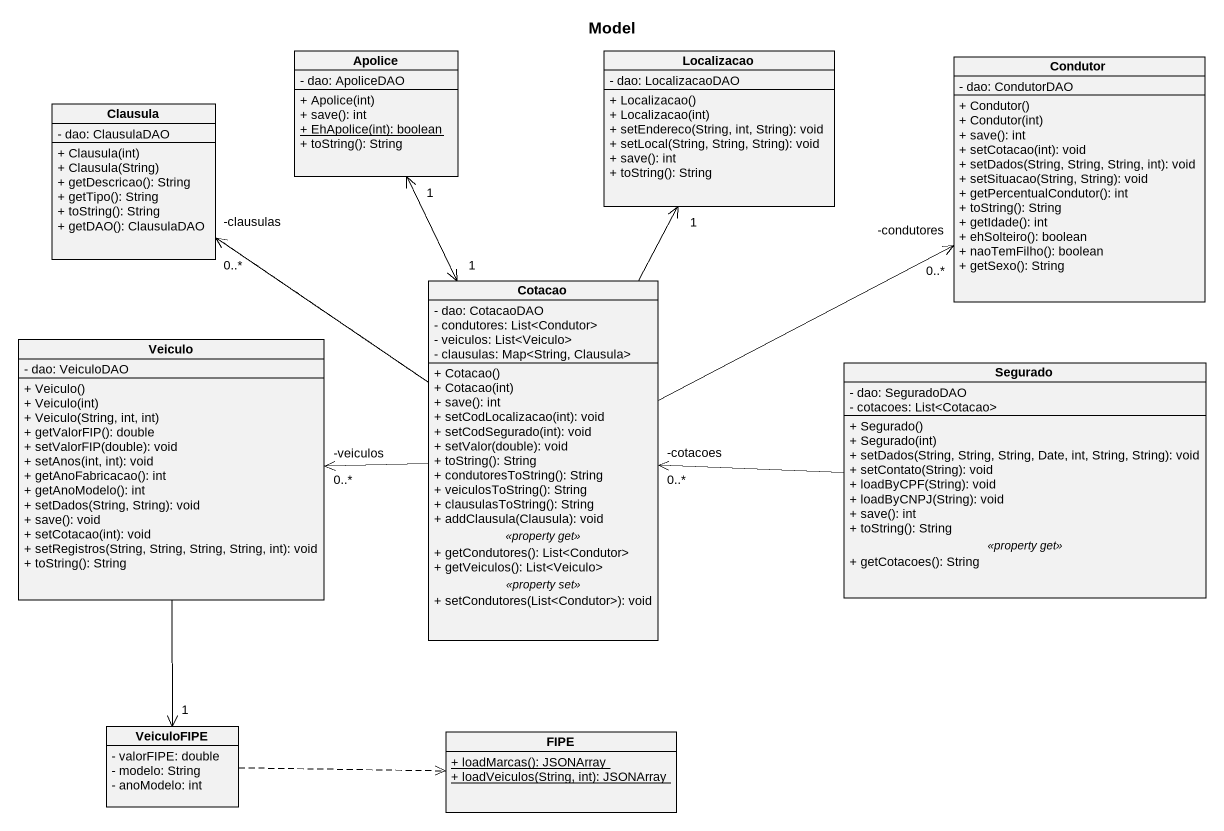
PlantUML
@startuml
title Model
hide circle
hide empty members
skinparam classAttributeIconSize 0
class Apolice {
  - dao: ApoliceDAO
  + Apolice(int)
  + save(): int
  {static} + EhApolice(int): boolean
  + toString(): String
}
class Localizacao {
  - dao: LocalizacaoDAO
  + Localizacao()
  + Localizacao(int)
  + setEndereco(String, int, String): void
  + setLocal(String, String, String): void
  + save(): int
  + toString(): String
}
class Clausula {
  - dao: ClausulaDAO
  + Clausula(int)
  + Clausula(String)
  + getDescricao(): String
  + getTipo(): String
  + toString(): String
  + getDAO(): ClausulaDAO
}
class Condutor {
  - dao: CondutorDAO
  + Condutor()
  + Condutor(int)
  + save(): int
  + setCotacao(int): void
  + setDados(String, String, String, int): void
  + setSituacao(String, String): void
  + getPercentualCondutor(): int
  + toString(): String
  + getIdade(): int
  + ehSolteiro(): boolean
  + naoTemFilho(): boolean
  + getSexo(): String
}
class Cotacao {
  - dao: CotacaoDAO
  - condutores: List<Condutor>
  - veiculos: List<Veiculo>
  - clausulas: Map<String, Clausula>
  --
  + Cotacao()
  + Cotacao(int)
  + save(): int
  + setCodLocalizacao(int): void
  + setCodSegurado(int): void
  + setValor(double): void
  + toString(): String
  + condutoresToString(): String
  + veiculosToString(): String
  + clausulasToString(): String
  + addClausula(Clausula): void
  .. <<property get>> ..
  + getCondutores(): List<Condutor>
  + getVeiculos(): List<Veiculo>
  .. <<property set>> ..
  + setCondutores(List<Condutor>): void
}
class Veiculo {
  - dao: VeiculoDAO
  + Veiculo()
  + Veiculo(int)
  + Veiculo(String, int, int)
  + getValorFIP(): double
  + setValorFIP(double): void
  + setAnos(int, int): void
  + getAnoFabricacao(): int
  + getAnoModelo(): int
  + setDados(String, String): void
  + save(): void
  + setCotacao(int): void
  + setRegistros(String, String, String, String, int): void
  + toString(): String
}
class Segurado {
  - dao: SeguradoDAO
  - cotacoes: List<Cotacao>
  --
  + Segurado()
  + Segurado(int)
  + setDados(String, String, String, Date, int, String, String): void
  + setContato(String): void
  + loadByCPF(String): void
  + loadByCNPJ(String): void
  + save(): int
  + toString(): String
  .. <<property get>> ..
  + getCotacoes(): String
}
class VeiculoFIPE {
  - valorFIPE: double
  - modelo: String
  - anoModelo: int
}
class FIPE {
  {static} + loadMarcas(): JSONArray
  {static} + loadVeiculos(String, int): JSONArray
}
Apolice "1" <--> "1" Cotacao
Cotacao -up-> "1" Localizacao
Cotacao .up.> Clausula
Cotacao -up-> "-clausulas\n0..*" Clausula
Cotacao -right-> "-condutores\n0..*" Condutor
Cotacao -left-> "-veiculos\n0..*" Veiculo
Veiculo --> "1" VeiculoFIPE
Segurado -left-> "-cotacoes\n0..*" Cotacao
VeiculoFIPE .right.> FIPE
@enduml
